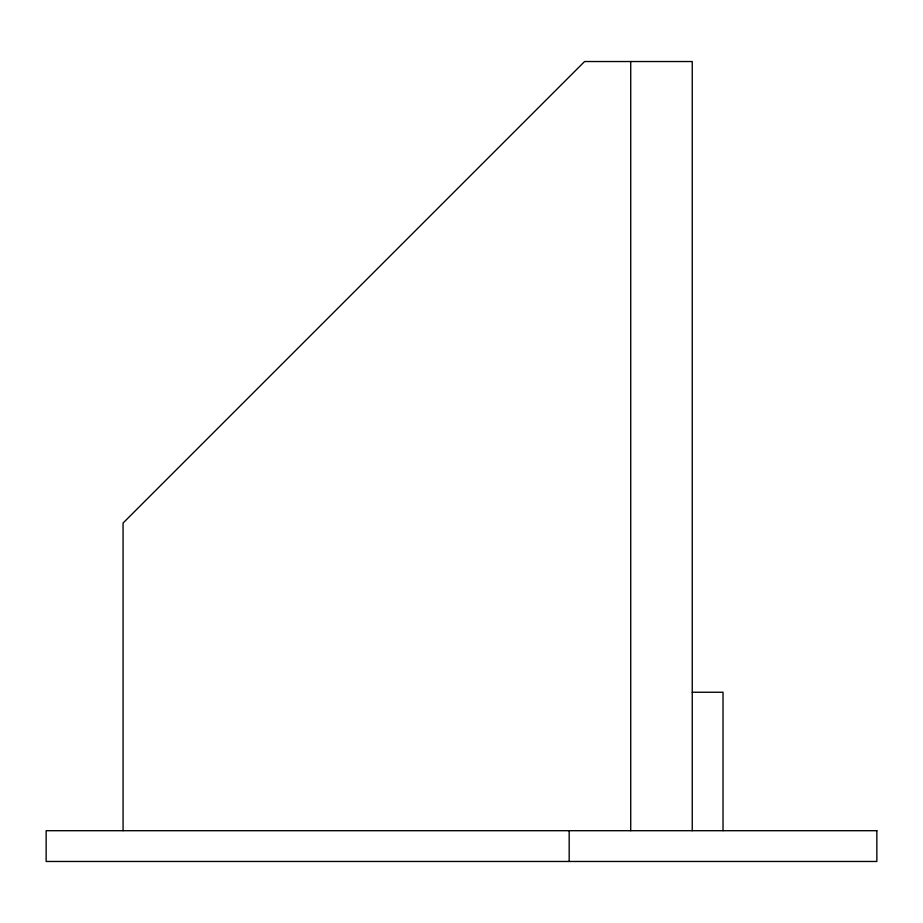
<?xml version="1.0" encoding="UTF-8"?>
<svg xmlns="http://www.w3.org/2000/svg" width="923" height="923" viewBox="0 0 923 923"><rect width="100%" height="100%" fill="white"/><g stroke="black" fill="none" stroke-linecap="round" stroke-linejoin="round"><path stroke-width="1.38" d="M692.25 692.25L723.021 692.25L723.021 830.7M692.25 830.7L692.25 61.529L584.571 61.529L123.071 523.029L123.071 830.7M630.721 61.529L630.721 830.7M569.179 830.7L569.179 861.471M876.85 830.7L46.15 830.7L46.15 861.471L876.85 861.471L876.85 830.7"/></g></svg>
